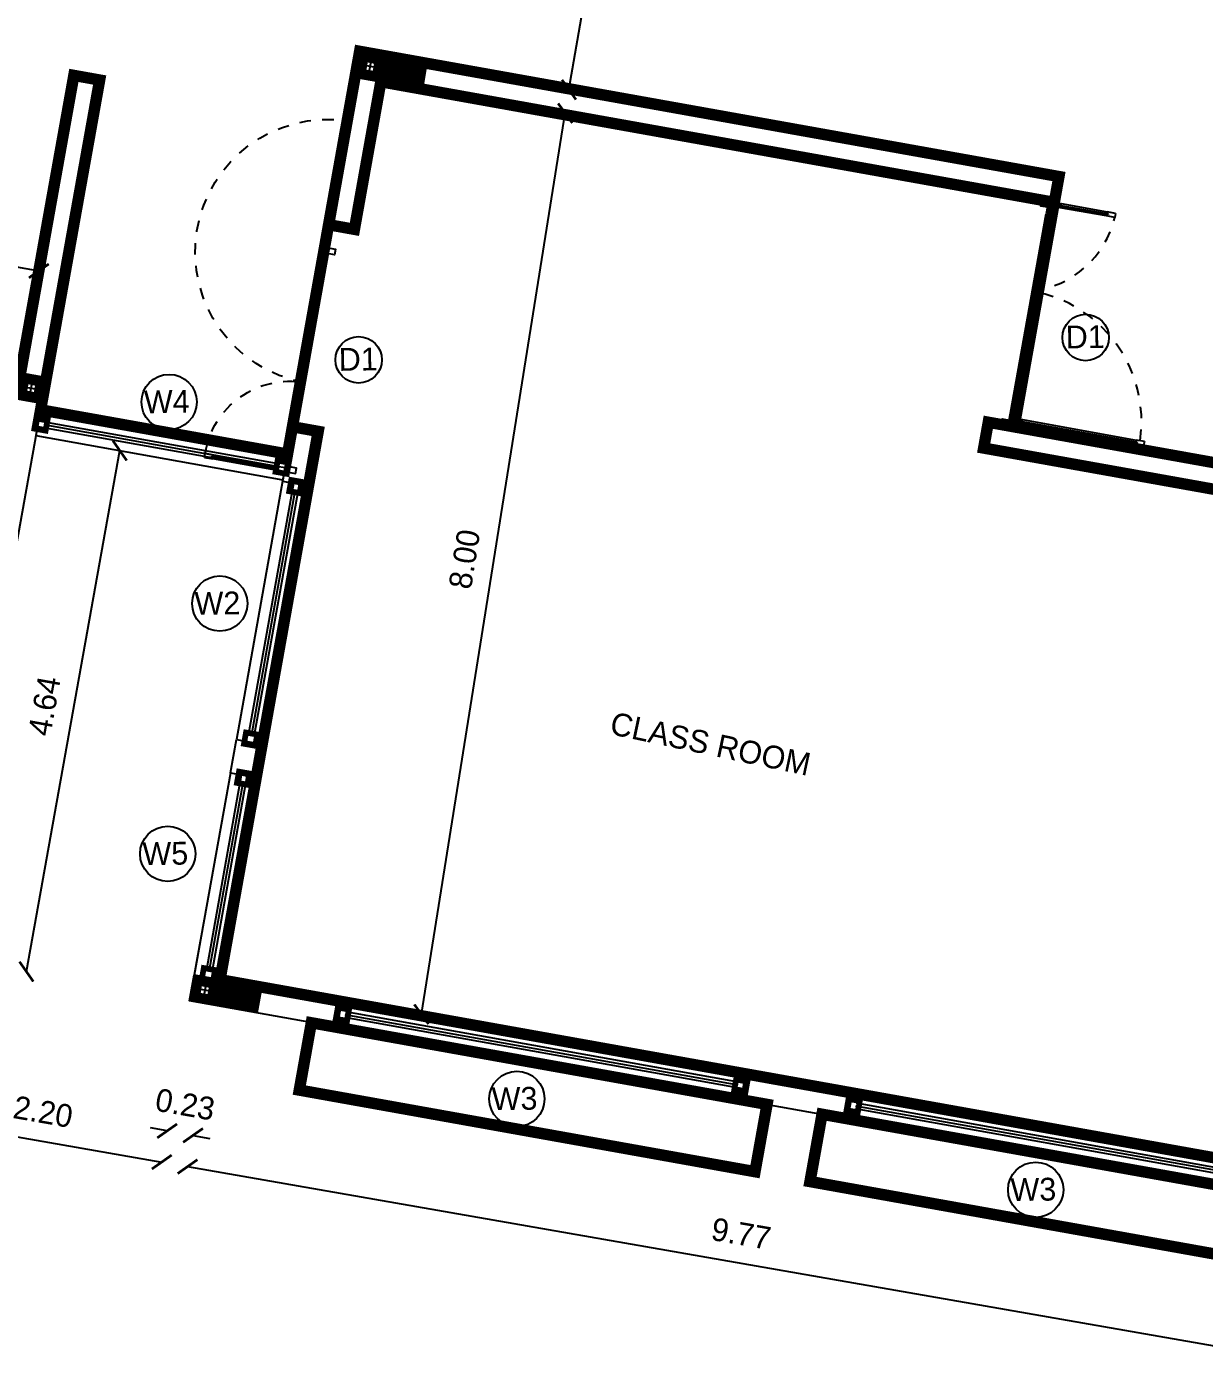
# Model space of a CAD drawing. Header units: metres. Extents: x 6101839 to 6102590, y -6659932 to -6659648.
# Drawn here: x 6102070.47 to 6102080.79, y -6659681.76 to -6659670.01 of the extents above; entities that cross this region are included whole.
import ezdxf

# ---------------------------------------------------------------- set-up
doc = ezdxf.new("R2010")
doc.units = ezdxf.units.M
doc.header["$LTSCALE"] = 500
doc.header["$MEASUREMENT"] = 0
doc.linetypes.add('DASHED2', pattern=[0.375, 0.25, -0.125])
doc.linetypes.add('HIDDEN', pattern=[0.375, 0.25, -0.125])
doc.layers.get('0').update_dxf_attribs({"linetype": 'CONTINUOUS'})
doc.layers.get('Defpoints').update_dxf_attribs({"linetype": 'CONTINUOUS'})
for name, color, linetype in [('above', 250, 'DASHED2'), ('BLK_1_FLR_0_CARPET_AREA', 10, 'CONTINUOUS'), ('BLK_1_FLR_0_CHAJJA', 6, 'CONTINUOUS'), ('COL', 2, 'CONTINUOUS'), ('DIM', 205, 'CONTINUOUS'), ('DOORTEXT', 13, 'CONTINUOUS'), ('ED', 30, 'CONTINUOUS'), ('FURN1', 252, 'CONTINUOUS'), ('FURNITURE', 252, 'CONTINUOUS'), ('FURNITURES', 252, 'CONTINUOUS'), ('HATCH', 15, 'CONTINUOUS'), ('TEXT', 4, 'CONTINUOUS'), ('W-SCH', 205, 'CONTINUOUS'), ('wall', 125, 'CONTINUOUS'), ('wall1', 125, 'CONTINUOUS'), ('WINDOWS', 252, 'CONTINUOUS')]:
    doc.layers.add(name, color=color, linetype=linetype)
doc.styles.add('RM', font='GOTHIC.TTF')
doc.styles.add('S2', font='GOTHIC.TTF')
doc.styles.add('USA TEXT', font='GOTHIC.TTF')
doc.dimstyles.new('1-100-ED', dxfattribs={"dimtxt": 0.2, "dimasz": 0.15, "dimexe": 0.18, "dimexo": 0.0625, "dimgap": 0.15, "dimtad": 1, "dimzin": 0, "dimdsep": 46, "dimtxsty": 'USA TEXT', "dimblk": 'ARCHTICK', "dimcen": 0.1, "dimse1": 1, "dimse2": 1, "dimclrd": 256, "dimclrt": 256, "dimadec": 0, "dimazin": 0, "dimtfac": 1, "dimtofl": 0, "dimtmove": 0, "dimatfit": 3, "dimldrblk": 'ARCHTICK', "dimfxl": 0.18, "dimtolj": 1, "dimtzin": 0, "dimarcsym": 0})

# ---------------------------------------------------------------- blocks, each defined once
blk = doc.blocks.new('NEWCOL')
at = {"layer": 'HATCH'}
h = blk.add_hatch(dxfattribs=at)
h.set_pattern_fill('ANSI31', color=256, scale=3, angle=270, style=0)
h.set_pattern_definition([(315, (-629970.926, -258732.088), (6.73519209, 6.73519209), [])])
h.paths.add_polyline_path([(0, 115), (-115, 115), (-115, 0), (-37.5, 0), (-37.5, 37.5), (0, 37.5)])
h.paths.add_polyline_path([(115, 115), (0, 115), (0, 37.5), (37.5, 37.5), (37.5, 0), (115, 0)])
h.paths.add_polyline_path([(115, 0), (37.5, 0), (37.5, -37.5), (0, -37.5), (0, -485), (115, -485)])
h.paths.add_polyline_path([(0, -37.5), (-37.5, -37.5), (-37.5, 0), (-115, 0), (-115, -485), (0, -485)])
at = {"layer": 'COL'}
for p, q in [((-115, 0), (115, 0)), ((0, -485), (0, 115))]:
    blk.add_line(p, q, dxfattribs=at)
for points in [[(-115, -485), (115, -485), (115, 115), (-115, 115)], [(-37.5, -37.5), (37.5, -37.5), (37.5, 37.5), (-37.5, 37.5)]]:
    blk.add_lwpolyline(points, close=True, dxfattribs=at)
blk = doc.blocks.new('A$C607F0CF8')
at = {"layer": 'FURNITURES', "color": 233}
for p, q in [((-37, -280), (-37, -342)), ((-37, -342), (-22, -342)), ((-22, -330), (-16, -330)), ((-22, -342), (-22, -330)), ((-16, -342), (-16, -330)), ((-16, -342), (0, -342)), ((0, -342), (0, -267)), ((-37, -2180), (-37, -2118)), ((-37, -2118), (-22, -2118)), ((-22, -2118), (-22, -2130)), ((-22, -2130), (-16, -2130)), ((-16, -2118), (0, -2118)), ((-16, -2118), (-16, -2130)), ((0, -2118), (0, -2193))]:
    blk.add_line(p, q, dxfattribs=at)
at = {"layer": 'FURNITURES', "color": 250}
for p, q in [((-37, -2118), (-37, -342)), ((-22, -2118), (-22, -330)), ((-16, -2118), (-16, -330)), ((0, -2118), (0, -342))]:
    blk.add_line(p, q, dxfattribs=at)
at = {"layer": 'FURNITURES', "color": 250, "linetype": 'HIDDEN', "ltscale": 0.5}
for centre, radius, start, end in [((-285, -219), 847, 286.9835, 356.7492), ((-37, -2193), 1163, 1.8478, 90.0015)]:
    blk.add_arc(centre, radius, start, end, dxfattribs=at)
at = {"layer": 'wall', "color": 7}
for p, q in [((0, -230), (75, -230)), ((0, -230), (0, -267)), ((75, -230), (75, -246)), ((75, -230), (486, -230)), ((561, -230), (486, -230)), ((486, -230), (486, -246)), ((561, -230), (561, -267)), ((-37, -267), (0, -267)), ((-37, -267), (-37, -280)), ((75, -267), (0, -267)), ((62, -246), (62, -252)), ((75, -246), (62, -246)), ((75, -252), (62, -252)), ((75, -246), (499, -246)), ((75, -252), (75, -267)), ((75, -252), (499, -252)), ((486, -267), (75, -267)), ((486, -246), (499, -246)), ((486, -252), (486, -267)), ((486, -252), (499, -252)), ((561, -267), (486, -267)), ((499, -246), (499, -252)), ((-37, -2193), (-37, -2180)), ((-37, -2193), (0, -2193)), ((0, -2155), (75, -2155)), ((0, -2155), (0, -2193)), ((75, -2193), (0, -2193)), ((62, -2171), (62, -2177)), ((75, -2171), (62, -2171)), ((75, -2177), (62, -2177)), ((75, -2155), (75, -2171)), ((75, -2155), (1088, -2155)), ((75, -2171), (1100, -2171)), ((75, -2177), (75, -2193)), ((75, -2177), (1100, -2177)), ((1088, -2192), (75, -2193)), ((1162, -2155), (1088, -2155)), ((1088, -2155), (1088, -2171)), ((1088, -2171), (1100, -2171)), ((1088, -2177), (1088, -2192)), ((1088, -2177), (1100, -2177)), ((1162, -2192), (1088, -2192)), ((1100, -2171), (1100, -2177)), ((1162, -2155), (1162, -2192))]:
    blk.add_line(p, q, dxfattribs=at)
for points in [[(0, -267), (0, -230), (-100, -230), (-100, -280), (-37, -280)], [(0, -2193), (0, -2230), (-100, -2230), (-100, -2180), (-37, -2180)]]:
    blk.add_lwpolyline(points, dxfattribs=at)
blk = doc.blocks.new('_ArchTick')
at = {"color": 0, "linetype": 'ByBlock', "const_width": 0.15}
blk.add_lwpolyline([(-0.5, -0.5), (0.5, 0.5)], dxfattribs=at)
blk = doc.blocks.new('*D680')
at = {"layer": 'Defpoints', "color": 0, "transparency": 16777216}
for p in [(6102069.769, -6659677.942), (6102072.009, -6659677.911), (6102071.65, -6659679.97)]:
    blk.add_point(p, dxfattribs=at)
at = {"layer": 'ED', "lineweight": -2, "transparency": 16777216}
blk.add_line((6102069.481, -6659679.592), (6102071.65, -6659679.97), dxfattribs=at)
at = {"layer": 'ED', "lineweight": -2, "transparency": 16777216, "xscale": 0.15, "yscale": 0.15, "zscale": 0.15}
for p, rotation in [((6102069.481, -6659679.592), 170.0944968058716), ((6102071.65, -6659679.97), 350.0944968058716)]:
    blk.add_blockref('_ArchTick', p, dxfattribs=dict(at, rotation=rotation))
at = {"layer": 'ED', "transparency": 16777216, "insert": (6102070.609, -6659679.53), "char_height": 0.2, "attachment_point": 5, "rotation": 350.0945, "style": 'USA TEXT'}
blk.add_mtext('\\A1;2.20', dxfattribs=at)
blk = doc.blocks.new('*D681')
at = {"layer": 'Defpoints', "color": 0, "transparency": 16777216}
for p in [(6102072.009, -6659677.911), (6102072.24, -6659677.927), (6102071.924, -6659679.736)]:
    blk.add_point(p, dxfattribs=at)
at = {"layer": 'ED', "lineweight": -2, "transparency": 16777216}
for p, q in [((6102071.697, -6659679.697), (6102071.55, -6659679.671)), ((6102071.924, -6659679.736), (6102072.072, -6659679.762))]:
    blk.add_line(p, q, dxfattribs=at)
at = {"layer": 'ED', "lineweight": -2, "transparency": 16777216, "xscale": 0.15, "yscale": 0.15, "zscale": 0.15}
for p, rotation in [((6102071.697, -6659679.697), 350.0944968058716), ((6102071.924, -6659679.736), 170.0944968058716)]:
    blk.add_blockref('_ArchTick', p, dxfattribs=dict(at, rotation=rotation))
at = {"layer": 'ED', "transparency": 16777216, "insert": (6102071.855, -6659679.465), "char_height": 0.2, "attachment_point": 5, "rotation": 350.0945, "style": 'USA TEXT'}
blk.add_mtext('\\A1;0.23', dxfattribs=at)
blk = doc.blocks.new('*D682')
at = {"layer": 'Defpoints', "color": 0, "transparency": 16777216}
for p in [(6102072.24, -6659677.927), (6102081.777, -6659680.093), (6102081.498, -6659681.69)]:
    blk.add_point(p, dxfattribs=at)
at = {"layer": 'ED', "lineweight": -2, "transparency": 16777216}
blk.add_line((6102071.876, -6659680.01), (6102081.498, -6659681.69), dxfattribs=at)
at = {"layer": 'ED', "lineweight": -2, "transparency": 16777216, "xscale": 0.15, "yscale": 0.15, "zscale": 0.15}
for p, rotation in [((6102071.876, -6659680.01), 170.0944968058716), ((6102081.498, -6659681.69), 350.0944968058716)]:
    blk.add_blockref('_ArchTick', p, dxfattribs=dict(at, rotation=rotation))
at = {"layer": 'ED', "transparency": 16777216, "insert": (6102076.731, -6659680.599), "char_height": 0.2, "attachment_point": 5, "rotation": 350.0945, "style": 'USA TEXT'}
blk.add_mtext('\\A1;9.77', dxfattribs=at)
blk = doc.blocks.new('*D703')
at = {"layer": 'Defpoints', "color": 0, "transparency": 16777216}
for p in [(6102074.491, -6659670.661), (6102075.188, -6659670.772), (6102073.231, -6659678.562)]:
    blk.add_point(p, dxfattribs=at)
at = {"layer": 'ED', "lineweight": -2, "transparency": 16777216}
blk.add_line((6102073.927, -6659678.674), (6102075.188, -6659670.772), dxfattribs=at)
at = {"layer": 'ED', "lineweight": -2, "transparency": 16777216, "xscale": 0.15, "yscale": 0.15, "zscale": 0.15}
for p, rotation in [((6102075.188, -6659670.772), 80.93422295508614), ((6102073.927, -6659678.674), 260.9342229550861)]:
    blk.add_blockref('_ArchTick', p, dxfattribs=dict(at, rotation=rotation))
at = {"layer": 'ED', "transparency": 16777216, "insert": (6102074.305, -6659674.683), "char_height": 0.2, "attachment_point": 5, "rotation": 80.9342, "style": 'USA TEXT'}
blk.add_mtext('\\A1;8.00', dxfattribs=at)
blk = doc.blocks.new('*D718')
at = {"layer": 'Defpoints', "color": 0, "transparency": 16777216}
for p in [(6102075.382, -6659668.158), (6102075.631, -6659668.201), (6102074.972, -6659670.523)]:
    blk.add_point(p, dxfattribs=at)
at = {"layer": 'ED', "lineweight": -2, "transparency": 16777216}
blk.add_line((6102075.221, -6659670.566), (6102075.631, -6659668.201), dxfattribs=at)
at = {"layer": 'ED', "lineweight": -2, "transparency": 16777216, "xscale": 0.15, "yscale": 0.15, "zscale": 0.15}
for p, rotation in [((6102075.631, -6659668.201), 80.167256893888), ((6102075.221, -6659670.566), 260.167256893888)]:
    blk.add_blockref('_ArchTick', p, dxfattribs=dict(at, rotation=rotation))
at = {"layer": 'ED', "transparency": 16777216, "insert": (6102075.175, -6659669.34), "char_height": 0.2, "attachment_point": 5, "rotation": 80.1673, "style": 'USA TEXT'}
blk.add_mtext('\\A1;2.40', dxfattribs=at)
blk = doc.blocks.new('*D719')
at = {"layer": 'Defpoints', "color": 0, "transparency": 16777216}
for p in [(6102063.94, -6659671.891), (6102070.572, -6659672.155), (6102070.411, -6659673.05)]:
    blk.add_point(p, dxfattribs=at)
at = {"layer": 'ED', "lineweight": -2, "transparency": 16777216}
blk.add_line((6102064.1, -6659670.995), (6102070.572, -6659672.155), dxfattribs=at)
at = {"layer": 'ED', "lineweight": -2, "transparency": 16777216, "xscale": 0.15, "yscale": 0.15, "zscale": 0.15}
for p, rotation in [((6102064.1, -6659670.995), 169.8449122604098), ((6102070.572, -6659672.155), 349.8449122604098)]:
    blk.add_blockref('_ArchTick', p, dxfattribs=dict(at, rotation=rotation))
at = {"layer": 'ED', "transparency": 16777216, "insert": (6102067.381, -6659671.324), "char_height": 0.2, "attachment_point": 5, "rotation": 349.8449, "style": 'USA TEXT'}
blk.add_mtext('\\A1;6.57', dxfattribs=at)
blk = doc.blocks.new('*D720')
at = {"layer": 'Defpoints', "color": 0, "transparency": 16777216}
for p in [(6102070.547, -6659673.6), (6102071.282, -6659673.731), (6102069.728, -6659678.169)]:
    blk.add_point(p, dxfattribs=at)
at = {"layer": 'ED', "lineweight": -2, "transparency": 16777216}
blk.add_line((6102070.463, -6659678.3), (6102071.282, -6659673.731), dxfattribs=at)
at = {"layer": 'ED', "lineweight": -2, "transparency": 16777216, "xscale": 0.15, "yscale": 0.15, "zscale": 0.15}
for p, rotation in [((6102071.282, -6659673.731), 79.84349223481806), ((6102070.463, -6659678.3), 259.843492234818)]:
    blk.add_blockref('_ArchTick', p, dxfattribs=dict(at, rotation=rotation))
at = {"layer": 'ED', "transparency": 16777216, "insert": (6102070.621, -6659675.971), "char_height": 0.2, "attachment_point": 5, "rotation": 79.8435, "style": 'USA TEXT'}
blk.add_mtext('\\A1;4.64', dxfattribs=at)
blk = doc.blocks.new('A$C62665808')
at = {"layer": 'FURNITURES', "color": 233}
for p, q in [((512, 100), (437, 100)), ((450, 62), (512, 62)), ((500, 78), (500, 84)), ((512, 84), (500, 84)), ((512, 78), (500, 78)), ((512, 84), (512, 100)), ((512, 62), (512, 78)), ((2288, 84), (2288, 100)), ((2288, 100), (2363, 100)), ((2288, 84), (2300, 84)), ((2288, 62), (2288, 78)), ((2288, 78), (2300, 78)), ((2350, 62), (2288, 62)), ((2300, 78), (2300, 84))]:
    blk.add_line(p, q, dxfattribs=at)
at = {"layer": 'FURNITURES', "color": 250}
for p, q in [((512, 100), (2288, 100)), ((512, 84), (2300, 84)), ((512, 78), (2300, 78)), ((512, 62), (2288, 62))]:
    blk.add_line(p, q, dxfattribs=at)
at = {"layer": 'FURNITURES', "color": 250, "linetype": 'HIDDEN', "ltscale": 0.5}
for centre, radius, start, end in [((437, 62), 1163, 359.9985, 178.1522), ((2350, 62), 750, 89.1025, 179.9987)]:
    blk.add_arc(centre, radius, start, end, dxfattribs=at)
at = {"layer": 'wall', "color": 7}
for p, q in [((2362, 812), (2362, 737)), ((2399, 812), (2362, 812)), ((2377, 737), (2362, 737)), ((2362, 737), (2363, 175)), ((2378, 175), (2377, 750)), ((2384, 750), (2377, 750)), ((2377, 737), (2377, 750)), ((2384, 175), (2384, 750)), ((2384, 737), (2384, 750)), ((2399, 737), (2384, 737)), ((2399, 812), (2399, 737)), ((2400, 175), (2399, 737)), ((-725, 137), (-650, 137)), ((-725, 137), (-725, 100)), ((363, 122), (-662, 122)), ((-662, 122), (-662, 116)), ((-650, 122), (-662, 122)), ((-650, 137), (-650, 122)), ((363, 137), (-650, 137)), ((437, 137), (363, 137)), ((363, 137), (363, 122)), ((363, 122), (375, 122)), ((375, 122), (375, 116)), ((437, 137), (437, 100)), ((2378, 175), (2363, 175)), ((2363, 175), (2363, 100)), ((2378, 175), (2378, 162)), ((2384, 162), (2378, 162)), ((2400, 175), (2384, 175)), ((2384, 175), (2384, 162)), ((2400, 100), (2400, 175)), ((-725, 100), (-650, 100)), ((363, 116), (-662, 116)), ((-650, 116), (-662, 116)), ((-650, 116), (-650, 100)), ((-650, 100), (363, 100)), ((363, 116), (363, 100)), ((363, 116), (375, 116)), ((363, 100), (437, 100)), ((437, 62), (437, 100)), ((437, 62), (450, 62)), ((2363, 62), (2350, 62)), ((2363, 62), (2363, 100)), ((2400, 100), (2363, 100))]:
    blk.add_line(p, q, dxfattribs=at)
for points in [[(437, 100), (400, 100), (400, 0), (450, 0), (450, 62)], [(2363, 100), (2400, 100), (2400, 0), (2350, 0), (2350, 62)]]:
    blk.add_lwpolyline(points, dxfattribs=at)

msp = doc.modelspace()

# ---------------------------------------------------------------- linework, layer by layer
at = {"layer": 'above', "const_width": 0.1}
for points in [[(6102072.96169, -6659678.74791), (6102072.8559, -6659679.33851), (6102076.85231, -6659680.05434), (6102076.95807, -6659679.46384)], [(6102077.44046, -6659679.5499), (6102077.33467, -6659680.1405), (6102081.33108, -6659680.85634), (6102081.43684, -6659680.26583)]]:
    msp.add_lwpolyline(points, dxfattribs=at)
at = {"layer": 'BLK_1_FLR_0_CARPET_AREA', "color": 15, "linetype": 'Continuous', "const_width": 0.1}
msp.add_lwpolyline([(6102080.89632, -6659673.83996), (6102079.12451, -6659673.5226), (6102079.51769, -6659671.32753), (6102073.3853, -6659670.2291), (6102072.753, -6659673.76106), (6102070.58744, -6659673.37331), (6102071.10539, -6659670.48107), (6102070.87899, -6659670.44052), (6102070.41154, -6659673.05021), (6102063.93955, -6659671.89095), (6102064.36645, -6659669.50766), (6102068.92738, -6659670.32461), (6102068.96794, -6659670.09821), (6102062.9305, -6659669.01679)], dxfattribs=at)
msp.add_lwpolyline([(6102072.16064, -6659678.37073), (6102081.77759, -6659680.09331), (6102082.79492, -6659674.4137), (6102078.85758, -6659673.70845), (6102078.89813, -6659673.48205), (6102079.12451, -6659673.5226), (6102079.47714, -6659671.55393), (6102073.57115, -6659670.49605), (6102073.3393, -6659671.79045), (6102073.11304, -6659671.74994), (6102072.79568, -6659673.52173), (6102073.02186, -6659673.56224)], close=True, dxfattribs=at)
at = {"layer": 'BLK_1_FLR_0_CHAJJA', "linetype": 'Continuous', "const_width": 0.1}
for points in [[(6102072.85581, -6659679.33894), (6102076.85222, -6659680.05468), (6102076.95797, -6659679.4642), (6102072.96156, -6659678.74845)], [(6102077.44031, -6659679.55061), (6102081.43673, -6659680.26636), (6102081.33096, -6659680.85696), (6102077.33453, -6659680.14122)]]:
    msp.add_lwpolyline(points, close=True, dxfattribs=at)
at = {"layer": 'FURN1', "linetype": 'ByBlock'}
for p, q in [((6102073.22864, -6659678.56206), (6102076.77226, -6659679.19672)), ((6102076.7317, -6659679.42311), (6102073.18809, -6659678.78846))]:
    msp.add_line(p, q, dxfattribs=at)
at = {"layer": 'FURN1', "const_width": 0.1}
for points in [[(6102070.57033, -6659673.46886), (6102070.61955, -6659673.47767), (6102070.61073, -6659673.52689), (6102070.56152, -6659673.51808)], [(6102070.57094, -6659673.46897), (6102070.62016, -6659673.47778), (6102070.61135, -6659673.527), (6102070.56213, -6659673.51819)], [(6102072.73499, -6659673.85645), (6102072.68577, -6659673.84763), (6102072.67696, -6659673.89685), (6102072.72618, -6659673.90566)], [(6102072.73561, -6659673.85655), (6102072.68639, -6659673.84774), (6102072.67758, -6659673.89696), (6102072.72679, -6659673.90577)], [(6102072.80546, -6659674.01808), (6102072.79665, -6659674.0673), (6102072.84586, -6659674.07612), (6102072.85468, -6659674.0269)], [(6102072.80557, -6659674.01747), (6102072.79675, -6659674.06668), (6102072.84597, -6659674.0755), (6102072.85479, -6659674.02628)], [(6102072.39984, -6659676.28179), (6102072.40866, -6659676.23257), (6102072.45788, -6659676.24139), (6102072.44906, -6659676.2906)], [(6102072.39995, -6659676.28117), (6102072.40877, -6659676.23195), (6102072.45799, -6659676.24077), (6102072.44917, -6659676.28999)], [(6102072.34718, -6659676.57573), (6102072.33837, -6659676.62495), (6102072.38758, -6659676.63377), (6102072.3964, -6659676.58455)], [(6102072.34729, -6659676.57512), (6102072.33847, -6659676.62433), (6102072.38769, -6659676.63315), (6102072.39651, -6659676.58393)], [(6102072.02972, -6659678.34727), (6102072.03854, -6659678.29805), (6102072.08775, -6659678.30687), (6102072.07894, -6659678.35609)], [(6102072.02983, -6659678.34665), (6102072.03865, -6659678.29744), (6102072.08787, -6659678.30626), (6102072.07905, -6659678.35547)], [(6102073.20511, -6659678.6934), (6102073.25433, -6659678.70221), (6102073.26314, -6659678.65299), (6102073.21393, -6659678.64418)], [(6102073.20573, -6659678.6935), (6102073.25495, -6659678.70232), (6102073.26376, -6659678.6531), (6102073.21454, -6659678.64429)], [(6102076.74812, -6659679.32793), (6102076.6989, -6659679.31912), (6102076.70771, -6659679.2699), (6102076.75693, -6659679.27872)], [(6102076.74873, -6659679.32804), (6102076.69951, -6659679.31923), (6102076.70833, -6659679.27001), (6102076.75754, -6659679.27883)], [(6102077.68392, -6659679.49514), (6102077.73314, -6659679.50395), (6102077.74195, -6659679.45474), (6102077.69274, -6659679.44592)], [(6102077.68454, -6659679.49525), (6102077.73376, -6659679.50406), (6102077.74257, -6659679.45485), (6102077.69335, -6659679.44603)]]:
    msp.add_lwpolyline(points, close=True, dxfattribs=at)
at = {"layer": 'FURNITURE', "linetype": 'ByBlock', "ltscale": 0.2}
for p, q in [((6102070.56213, -6659673.51819), (6102072.67696, -6659673.89685)), ((6102070.57094, -6659673.46897), (6102072.68639, -6659673.84774)), ((6102072.80546, -6659674.01808), (6102072.40866, -6659676.23257)), ((6102072.85468, -6659674.0269), (6102072.45799, -6659676.24077)), ((6102072.34718, -6659676.57573), (6102072.03854, -6659678.29805)), ((6102072.3964, -6659676.58455), (6102072.08787, -6659678.30626)), ((6102076.74812, -6659679.32793), (6102073.25433, -6659678.70221)), ((6102076.75693, -6659679.27872), (6102073.26376, -6659678.6531)), ((6102081.22693, -6659680.12969), (6102077.73314, -6659679.50395)), ((6102081.23575, -6659680.08047), (6102077.74257, -6659679.45484))]:
    msp.add_line(p, q, dxfattribs=at)
at = {"layer": 'FURNITURE', "color": 4, "linetype": 'ByBlock', "ltscale": 0.2}
for p, q in [((6102070.61576, -6659673.50239), (6102072.68198, -6659673.87236)), ((6102072.82125, -6659674.07171), (6102072.43327, -6659676.23698)), ((6102072.36297, -6659676.62936), (6102072.06315, -6659678.30246)), ((6102076.70331, -6659679.29451), (6102073.25874, -6659678.6776)), ((6102081.18212, -6659680.09627), (6102077.73755, -6659679.47934))]:
    msp.add_line(p, q, dxfattribs=at)
at = {"layer": 'W-SCH'}
for centre, radius in [((6102079.75162, -6659672.73898), 0.20375), ((6102073.37632, -6659672.93538), 0.20375), ((6102071.71439, -6659673.30452), 0.24242), ((6102072.15871, -6659675.07231), 0.24242), ((6102071.70203, -6659677.26682), 0.24242), ((6102074.76443, -6659679.41621), 0.24242), ((6102079.31424, -6659680.21304), 0.24242)]:
    msp.add_circle(centre, radius, dxfattribs=at)
at = {"layer": 'wall1', "linetype": 'ByBlock'}
for p, q in [((6102073.3853, -6659670.2291), (6102073.1129, -6659671.7499)), ((6102079.51769, -6659671.32753), (6102073.3853, -6659670.2291)), ((6102069.72838, -6659678.16872), (6102071.10539, -6659670.48107)), ((6102070.41154, -6659673.05021), (6102070.87899, -6659670.44052)), ((6102070.87899, -6659670.44052), (6102071.10539, -6659670.48107)), ((6102073.57115, -6659670.49605), (6102073.3393, -6659671.79045)), ((6102079.47714, -6659671.55393), (6102073.57115, -6659670.49605)), ((6102079.47714, -6659671.55393), (6102079.51769, -6659671.32753)), ((6102073.3393, -6659671.79045), (6102073.1129, -6659671.7499)), ((6102070.58744, -6659673.37331), (6102070.54689, -6659673.59978)), ((6102072.79546, -6659673.52169), (6102072.71002, -6659674.00035)), ((6102072.79554, -6659673.5217), (6102073.02193, -6659673.56225)), ((6102078.89812, -6659673.48205), (6102078.85756, -6659673.70844)), ((6102078.89812, -6659673.48205), (6102086.9992, -6659674.93311)), ((6102073.02186, -6659673.56224), (6102072.93641, -6659674.04091)), ((6102072.7527, -6659673.76108), (6102072.71216, -6659673.98748)), ((6102078.85758, -6659673.70845), (6102082.79492, -6659674.4137)), ((6102072.71002, -6659674.00035), (6102072.93641, -6659674.04091)), ((6102072.71216, -6659673.98748), (6102072.7122, -6659673.98749)), ((6102072.25175, -6659676.558), (6102072.30429, -6659676.26467)), ((6102072.30429, -6659676.26467), (6102072.53069, -6659676.30523)), ((6102072.47814, -6659676.59856), (6102072.53069, -6659676.30523)), ((6102072.25175, -6659676.558), (6102072.47821, -6659676.59857)), ((6102071.98714, -6659678.03486), (6102071.8937, -6659678.55654)), ((6102072.21354, -6659678.07543), (6102072.16064, -6659678.37073)), ((6102071.93425, -6659678.33016), (6102072.16064, -6659678.37073)), ((6102073.22865, -6659678.56207), (6102071.93426, -6659678.33014)), ((6102073.18809, -6659678.78846), (6102071.8937, -6659678.55654)), ((6102073.1881, -6659678.78839), (6102073.22865, -6659678.56207)), ((6102076.7317, -6659679.42311), (6102076.77225, -6659679.19672)), ((6102076.77226, -6659679.19672), (6102077.70738, -6659679.36422)), ((6102077.66683, -6659679.59061), (6102077.70737, -6659679.36422)), ((6102076.7317, -6659679.42311), (6102077.66683, -6659679.59061))]:
    msp.add_line(p, q, dxfattribs=at)
at = {"layer": 'WINDOWS', "linetype": 'ByBlock'}
for p, q in [((6102070.58744, -6659673.37331), (6102072.75271, -6659673.76101)), ((6102070.5469, -6659673.59971), (6102072.71217, -6659673.98741)), ((6102072.71002, -6659674.00035), (6102072.30429, -6659676.26467)), ((6102072.93641, -6659674.04091), (6102072.53069, -6659676.30523)), ((6102072.25175, -6659676.558), (6102071.93418, -6659678.33015)), ((6102072.47814, -6659676.59856), (6102072.16057, -6659678.37071)), ((6102081.25098, -6659679.99894), (6102077.70736, -6659679.36428)), ((6102081.21044, -6659680.22534), (6102077.66682, -6659679.59068))]:
    msp.add_line(p, q, dxfattribs=at)

# ---------------------------------------------------------------- block references
at = {"layer": 'COL', "yscale": 0.001, "zscale": 0.001}
for p, xscale, rotation in [((6102073.47813, -6659670.36309), 0.001, 79.84491225092451), ((6102070.50447, -6659673.18368), -0.001, 259.8449122509245), ((6102072.02717, -6659678.46365), -0.001, 79.84491225092455)]:
    msp.add_blockref('NEWCOL', p, dxfattribs=dict(at, xscale=xscale, rotation=rotation))
at = {"layer": 'DIM', "xscale": 0.001, "yscale": 0.001, "zscale": 0.001, "rotation": 349.8449123031032}
msp.add_blockref('A$C607F0CF8', (6102079.50293, -6659671.32489), dxfattribs=at)
at = {"layer": 'wall1', "xscale": -0.001, "yscale": 0.001, "zscale": 0.001, "rotation": 79.92507897665172}
msp.add_blockref('A$C62665808', (6102073.24373, -6659671.57001), dxfattribs=at)

# ---------------------------------------------------------------- texts
at = {"layer": 'DOORTEXT', "color": 3, "style": 'RM'}
for s, p in [('D1', (6102079.57866, -6659672.83536)), ('D1', (6102073.20336, -6659673.03176)), ('W4', (6102071.49458, -6659673.40405)), ('W2', (6102071.9389, -6659675.17184)), ('W5', (6102071.48223, -6659677.36635)), ('W3', (6102074.54463, -6659679.51574)), ('W3', (6102079.09443, -6659680.31257))]:
    msp.add_text(s, height=0.2, rotation=0.815488, dxfattribs=at).set_placement(p)
at = {"layer": 'TEXT', "color": 7, "style": 'S2'}
msp.add_text('CLASS ROOM', height=0.2, rotation=348.06554, dxfattribs=at).set_placement((6102075.56963, -6659676.2151))

# ---------------------------------------------------------------- dimensions: what is measured, and where the dimension line sits
at = {"layer": 'ED'}
for p1, p2, distance, picture, middle in [((6102074.97173, -6659670.52275), (6102075.3816, -6659668.15797), -0.25292, '*D718', (6102075.17458, -6659669.34)), ((6102073.23061, -6659678.56242), (6102074.49139, -6659670.66089), -0.70514, '*D703', (6102074.30549, -6659674.68257)), ((6102063.93955, -6659671.89095), (6102070.41131, -6659673.05017), 0.90988, '*D719', (6102067.38082, -6659671.32389)), ((6102069.72838, -6659678.16872), (6102070.54689, -6659673.59978), -0.74658, '*D720', (6102070.62148, -6659675.97093))]:
    dim = msp.add_aligned_dim(p1=p1, p2=p2, distance=distance, dimstyle='1-100-ED', dxfattribs=at)
    dim.commit()
    dim.dimension.update_dxf_attribs({"geometry": picture, "text_midpoint": middle})
for base, p1, p2, picture, middle in [((6102071.64967, -6659679.97036), (6102069.76897, -6659677.94211), (6102072.0092, -6659677.91149), '*D680', (6102070.60917, -6659679.52977)), ((6102081.49838, -6659681.69021), (6102072.24002, -6659677.9274), (6102081.77726, -6659680.09321), '*D682', (6102076.73124, -6659680.59885))]:
    dim = msp.add_linear_dim(base=base, p1=p1, p2=p2, angle=170.094497, dimstyle='1-100-ED', dxfattribs=at)
    dim.commit()
    dim.dimension.update_dxf_attribs({"geometry": picture, "text_midpoint": middle})
dim = msp.add_linear_dim(base=(6102071.9241, -6659679.73647), p1=(6102072.0092, -6659677.91149), p2=(6102072.24002, -6659677.9274), angle=170.094497, dimstyle='1-100-ED', dxfattribs=at)
dim.commit()
dim.dimension.update_dxf_attribs({"geometry": '*D681', "text_midpoint": (6102071.81076, -6659679.71668), "dimtype": 160})

doc.saveas('drawing.dxf')
